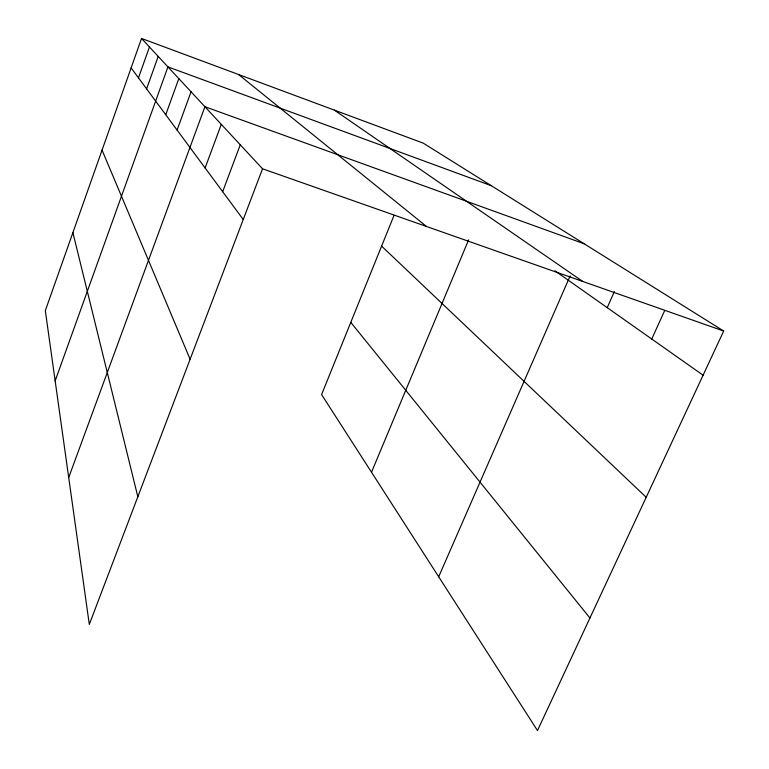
<?xml version="1.0" encoding="UTF-8"?>
<svg xmlns="http://www.w3.org/2000/svg" width="769" height="769" viewBox="0 0 769 769"><rect width="100%" height="100%" fill="white"/><g stroke="black" fill="none" stroke-linecap="round" stroke-linejoin="round"><path stroke-width="1.15" d="M141.525 38.45L45.313 310.657L89.3 624.428L262.537 168.786L141.525 38.45L423.238 143.14L723.687 331.035L537.483 730.55L321.605 394.564L394.045 215.349M138.478 77.861L149.446 46.986M146.61 88.868L158.203 56.416M55.157 380.866L167.93 66.893L491.266 185.685M165.748 114.735L178.812 78.601M177.091 130.076L191.048 91.78M68.71 477.53L204.919 106.718L584.171 243.792M205.112 167.959L221.28 124.357M222.664 191.702L240.264 144.793M371.504 472.233L468.629 239.832M438.686 576.788L570.127 275.917M607.222 307.658L614.393 291.538M651.737 339.033L664.579 310.801M262.537 168.786L723.687 331.035M334.313 110.092L582.796 281.464M554.891 270.784L703.097 375.214M238.621 74.535L426.449 226.451M381.607 246.118L646.2 497.283M350.789 322.355L589.938 617.997M131.115 67.912L243.244 219.521M102.056 150.118L190.116 359.258M72.892 232.632L137.834 496.784"/></g></svg>
